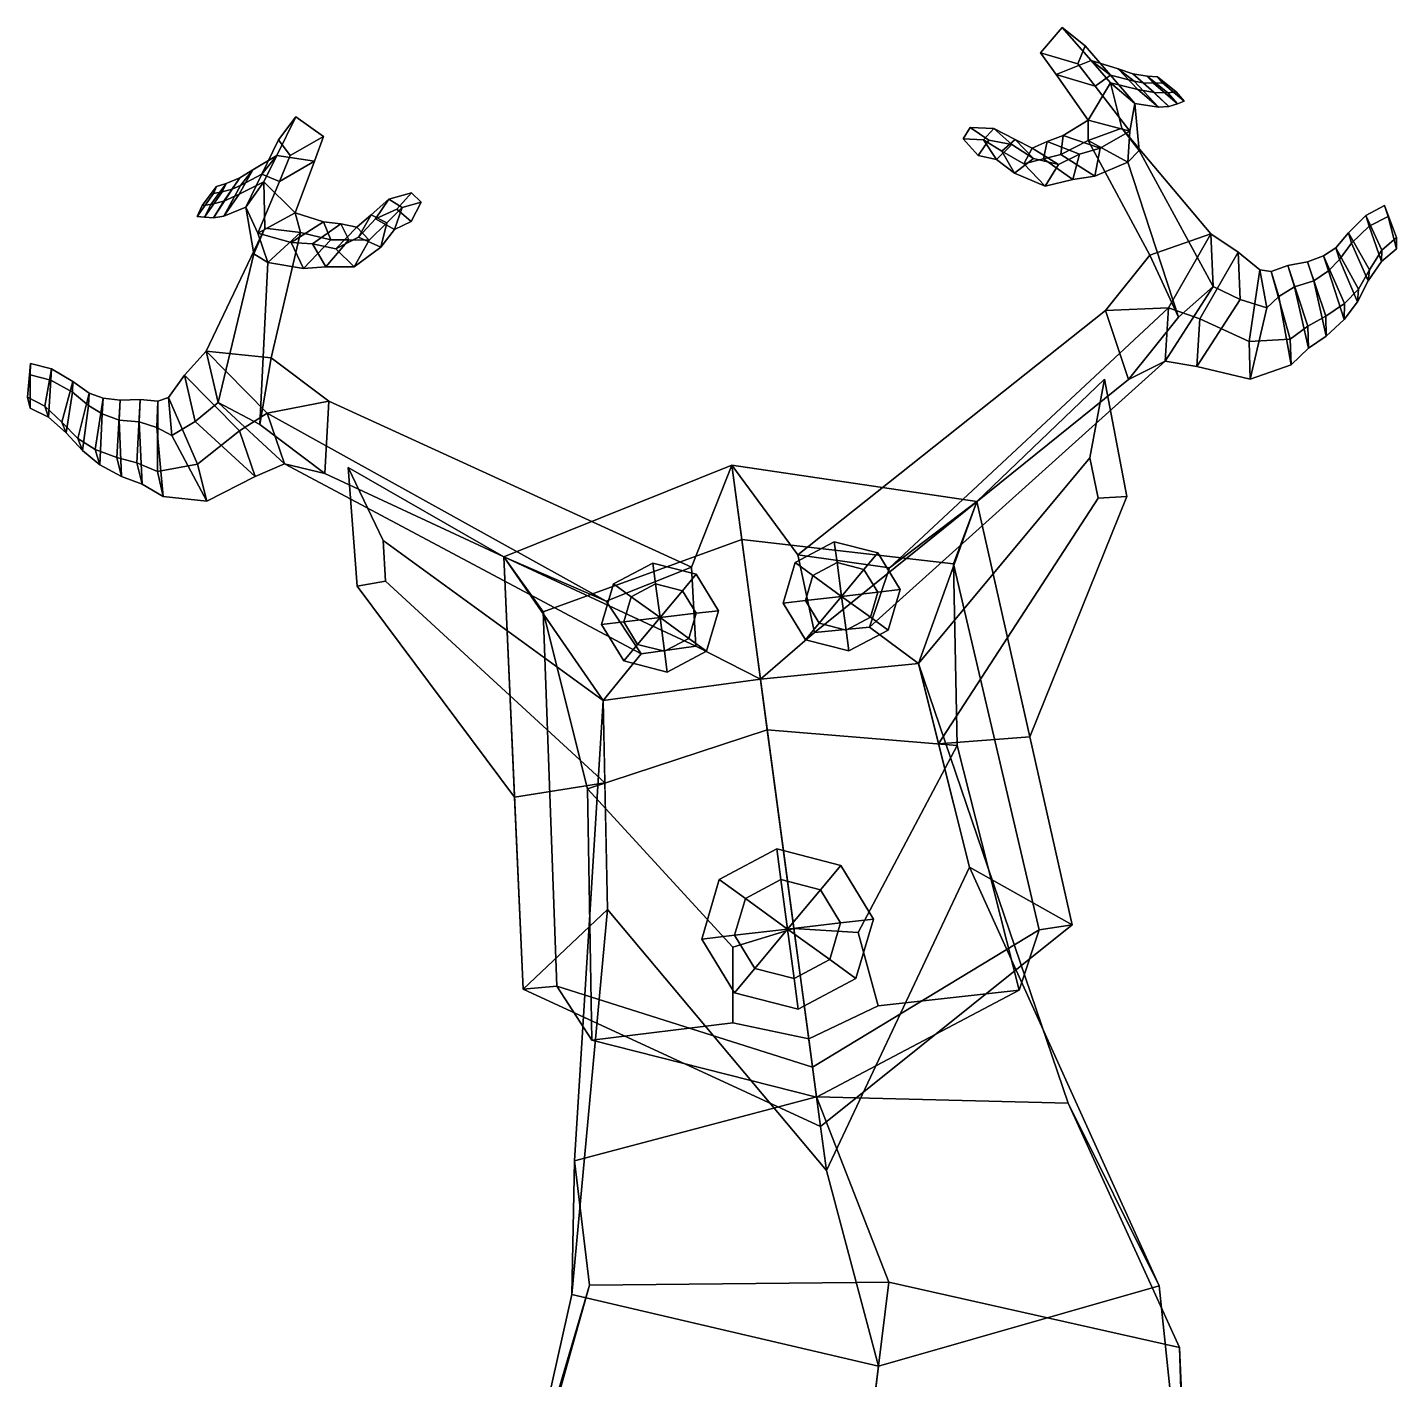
# Model space of a CAD drawing. Extents: x -145 to 87, y -151 to 309.
# Drawn here: x -99.1 to 81, y 131.3 to 309.1 of the extents above; entities that cross this region are included whole.
import ezdxf

# ---------------------------------------------------------------- set-up
doc = ezdxf.new("R2010")
doc.units = 0

msp = doc.modelspace()

# ---------------------------------------------------------------- linework, layer by layer
for points in [[(37.011135, 309.120911, 158.906006), (39.997715, 306.715698, 158.058517), (39.058517, 304.338776, 157.970459), (34.157658, 305.778107, 159.432388)], [(40.789497, 304.754486, 163.169052), (37.011135, 309.120911, 158.906006), (34.157658, 305.778107, 159.432388), (36.179802, 302.912354, 161.989548)], [(40.789497, 304.754486, 163.169052), (43.338943, 302.824432, 161.154739), (39.997715, 306.715698, 158.058517), (37.011135, 309.120911, 158.906006)], [(43.338943, 302.824432, 161.154739), (41.339302, 301.379669, 160.059235), (39.058517, 304.338776, 157.970459), (39.997715, 306.715698, 158.058517)], [(36.179802, 302.912354, 161.989548), (34.157658, 305.778107, 159.432388), (39.058517, 304.338776, 157.970459), (41.339302, 301.379669, 160.059235)], [(40.407246, 296.921234, 167.335449), (43.328381, 301.820435, 166.03363), (40.789497, 304.754486, 163.169052), (36.179802, 302.912354, 161.989548)], [(43.328381, 301.820435, 166.03363), (46.936935, 300.974182, 163.040848), (44.343128, 303.671173, 160.85498), (40.789497, 304.754486, 163.169052)], [(40.789497, 304.754486, 163.169052), (44.343128, 303.671173, 160.85498), (46.443386, 302.03894, 158.720276), (43.338943, 302.824432, 161.154739)], [(40.407246, 296.921234, 167.335449), (36.179802, 302.912354, 161.989548), (41.339302, 301.379669, 160.059235), (45.898087, 295.465118, 164.234238)], [(45.898087, 295.465118, 164.234238), (41.339302, 301.379669, 160.059235), (43.338943, 302.824432, 161.154739), (46.529537, 299.108612, 164.111359)], [(43.338943, 302.824432, 161.154739), (46.443386, 302.03894, 158.720276), (49.638615, 298.645203, 160.891266), (46.529537, 299.108612, 164.111359)], [(46.936935, 300.974182, 163.040848), (49.111755, 300.554382, 160.513748), (46.287312, 303.031525, 159.495041), (44.343128, 303.671173, 160.85498)], [(44.343128, 303.671173, 160.85498), (46.287312, 303.031525, 159.495041), (47.639755, 301.814087, 156.998245), (46.443386, 302.03894, 158.720276)], [(49.111755, 300.554382, 160.513748), (50.902187, 300.520081, 155.882111), (48.191017, 302.726013, 155.626526), (46.287312, 303.031525, 159.495041)], [(46.287312, 303.031525, 159.495041), (48.191017, 302.726013, 155.626526), (48.987587, 301.804626, 153.114258), (47.639755, 301.814087, 156.998245)], [(50.902187, 300.520081, 155.882111), (52.003063, 300.660767, 151.720398), (49.545425, 302.636414, 151.618347), (48.191017, 302.726013, 155.626526)], [(48.191017, 302.726013, 155.626526), (49.545425, 302.636414, 151.618347), (50.176926, 301.84079, 149.317947), (48.987587, 301.804626, 153.114258)], [(53.025024, 299.410553, 149.104065), (50.176926, 301.84079, 149.317947), (49.545425, 302.636414, 151.618347), (52.003063, 300.660767, 151.720398)], [(44.840973, 295.858826, 170.752365), (43.328381, 301.820435, 166.03363), (40.407246, 296.921234, 167.335449), (40.427307, 294.246796, 169.760269)], [(44.840973, 295.858826, 170.752365), (47.112213, 292.943329, 167.876236), (46.529537, 299.108612, 164.111359), (43.328381, 301.820435, 166.03363)], [(46.529537, 299.108612, 164.111359), (49.638615, 298.645203, 160.891266), (46.936935, 300.974182, 163.040848), (43.328381, 301.820435, 166.03363)], [(46.443386, 302.03894, 158.720276), (47.639755, 301.814087, 156.998245), (50.997242, 298.738068, 157.795364), (49.638615, 298.645203, 160.891266)], [(49.638615, 298.645203, 160.891266), (50.997242, 298.738068, 157.795364), (49.111755, 300.554382, 160.513748), (46.936935, 300.974182, 163.040848)], [(47.639755, 301.814087, 156.998245), (48.987587, 301.804626, 153.114258), (52.143093, 299.087067, 153.044128), (50.997242, 298.738068, 157.795364)], [(48.987587, 301.804626, 153.114258), (50.176926, 301.84079, 149.317947), (53.025024, 299.410553, 149.104065), (52.143093, 299.087067, 153.044128)], [(47.112213, 292.943329, 167.876236), (45.644184, 291.410706, 166.645233), (45.898087, 295.465118, 164.234238), (46.529537, 299.108612, 164.111359)], [(50.997242, 298.738068, 157.795364), (52.143093, 299.087067, 153.044128), (50.902187, 300.520081, 155.882111), (49.111755, 300.554382, 160.513748)], [(52.143093, 299.087067, 153.044128), (53.025024, 299.410553, 149.104065), (52.003063, 300.660767, 151.720398), (50.902187, 300.520081, 155.882111)], [(-66.308388, 292.259094, 163.169052), (-63.800491, 297.358948, 158.906006), (-66.059326, 294.341766, 158.058517), (-68.26915, 289.802826, 161.154739)], [(-66.308388, 292.259094, 163.169052), (-61.353996, 291.532837, 161.989548), (-60.151562, 294.774841, 159.432388), (-63.800491, 297.358948, 158.906006)], [(-63.800491, 297.358948, 158.906006), (-60.151562, 294.774841, 159.432388), (-64.520927, 292.253906, 157.970459), (-66.059326, 294.341766, 158.058517)], [(25.940758, 292.281311, 157.181351), (23.985725, 294.475006, 159.102417), (24.895529, 295.944702, 158.287842), (27.337608, 294.302307, 156.598297)], [(28.010117, 295.830963, 160.09729), (24.895529, 295.944702, 158.287842), (23.985725, 294.475006, 159.102417), (26.624973, 294.346222, 160.769073)], [(30.383087, 293.716736, 158.110214), (27.337608, 294.302307, 156.598297), (24.895529, 295.944702, 158.287842), (28.010117, 295.830963, 160.09729)], [(30.823214, 294.366394, 162.089203), (28.010117, 295.830963, 160.09729), (26.624973, 294.346222, 160.769073), (29.073984, 292.853699, 162.691589)], [(33.221668, 291.875244, 159.789948), (30.383087, 293.716736, 158.110214), (28.010117, 295.830963, 160.09729), (30.823214, 294.366394, 162.089203)], [(40.407246, 296.921234, 167.335449), (37.129776, 294.900757, 165.859558), (36.825153, 292.400665, 167.894073), (40.427307, 294.246796, 169.760269)], [(45.898087, 295.465118, 164.234238), (41.971241, 293.256866, 163.096054), (37.129776, 294.900757, 165.859558), (40.407246, 296.921234, 167.335449)], [(56.559917, 281.982758, 182.470764), (44.840973, 295.858826, 170.752365), (40.427307, 294.246796, 169.760269), (48.51001, 279.160126, 184.281082)], [(45.644184, 291.410706, 166.645233), (41.284561, 289.547882, 165.03862), (41.971241, 293.256866, 163.096054), (45.898087, 295.465118, 164.234238)], [(56.853065, 275.056274, 179.366348), (47.112213, 292.943329, 167.876236), (44.840973, 295.858826, 170.752365), (56.559917, 281.982758, 182.470764)], [(-68.26915, 289.802826, 161.154739), (-66.059326, 294.341766, 158.058517), (-64.520927, 292.253906, 157.970459), (-65.949356, 288.86203, 160.059235)], [(-61.353996, 291.532837, 161.989548), (-65.949356, 288.86203, 160.059235), (-64.520927, 292.253906, 157.970459), (-60.151562, 294.774841, 159.432388)], [(26.624973, 294.346222, 160.769073), (23.985725, 294.475006, 159.102417), (25.940758, 292.281311, 157.181351), (28.352781, 291.761322, 158.435577)], [(28.352781, 291.761322, 158.435577), (25.940758, 292.281311, 157.181351), (27.337608, 294.302307, 156.598297), (30.383087, 293.716736, 158.110214)], [(29.073984, 292.853699, 162.691589), (26.624973, 294.346222, 160.769073), (28.352781, 291.761322, 158.435577), (30.70833, 289.940948, 159.958038)], [(30.70833, 289.940948, 159.958038), (28.352781, 291.761322, 158.435577), (30.383087, 293.716736, 158.110214), (33.221668, 291.875244, 159.789948)], [(33.047302, 293.230164, 163.708054), (30.823214, 294.366394, 162.089203), (29.073984, 292.853699, 162.691589), (31.935125, 291.184204, 164.904343)], [(36.499813, 291.091278, 161.417023), (33.221668, 291.875244, 159.789948), (30.823214, 294.366394, 162.089203), (33.047302, 293.230164, 163.708054)], [(35.002308, 294.124847, 164.713409), (33.047302, 293.230164, 163.708054), (31.935125, 291.184204, 164.904343), (34.532482, 291.838562, 166.449951)], [(39.281082, 292.450836, 162.23175), (36.499813, 291.091278, 161.417023), (33.047302, 293.230164, 163.708054), (35.002308, 294.124847, 164.713409)], [(37.129776, 294.900757, 165.859558), (35.002308, 294.124847, 164.713409), (34.532482, 291.838562, 166.449951), (36.825153, 292.400665, 167.894073)], [(41.971241, 293.256866, 163.096054), (39.281082, 292.450836, 162.23175), (35.002308, 294.124847, 164.713409), (37.129776, 294.900757, 165.859558)], [(40.427307, 294.246796, 169.760269), (36.825153, 292.400665, 167.894073), (41.284561, 289.547882, 165.03862), (45.644184, 291.410706, 166.645233)], [(52.270142, 270.99704, 179.336945), (48.51001, 279.160126, 184.281082), (40.427307, 294.246796, 169.760269), (45.644184, 291.410706, 166.645233)], [(-67.993576, 288.832245, 166.03363), (-66.308388, 292.259094, 163.169052), (-69.466156, 290.392822, 160.85498), (-71.26722, 287.183014, 163.040848)], [(-66.308388, 292.259094, 163.169052), (-68.26915, 289.802826, 161.154739), (-71.07029, 288.328339, 158.720276), (-69.466156, 290.392822, 160.85498)], [(-63.867756, 284.755219, 167.335449), (-61.353996, 291.532837, 161.989548), (-66.308388, 292.259094, 163.169052), (-67.993576, 288.832245, 166.03363)], [(31.935125, 291.184204, 164.904343), (29.073984, 292.853699, 162.691589), (30.70833, 289.940948, 159.958038), (34.762226, 288.247375, 162.328354)], [(34.762226, 288.247375, 162.328354), (30.70833, 289.940948, 159.958038), (33.221668, 291.875244, 159.789948), (36.499813, 291.091278, 161.417023)], [(34.532482, 291.838562, 166.449951), (31.935125, 291.184204, 164.904343), (34.762226, 288.247375, 162.328354), (38.389446, 289.104919, 163.837601)], [(36.825153, 292.400665, 167.894073), (34.532482, 291.838562, 166.449951), (38.389446, 289.104919, 163.837601), (41.284561, 289.547882, 165.03862)], [(38.389446, 289.104919, 163.837601), (34.762226, 288.247375, 162.328354), (36.499813, 291.091278, 161.417023), (39.281082, 292.450836, 162.23175)], [(41.284561, 289.547882, 165.03862), (38.389446, 289.104919, 163.837601), (39.281082, 292.450836, 162.23175), (41.971241, 293.256866, 163.096054)], [(56.853065, 275.056274, 179.366348), (52.270142, 270.99704, 179.336945), (45.644184, 291.410706, 166.645233), (47.112213, 292.943329, 167.876236)], [(-71.26722, 287.183014, 163.040848), (-69.466156, 290.392822, 160.85498), (-71.181335, 289.326172, 159.495041), (-73.26403, 286.27652, 160.513748)], [(-69.466156, 290.392822, 160.85498), (-71.07029, 288.328339, 158.720276), (-72.170326, 287.835541, 156.998245), (-71.181335, 289.326172, 159.495041)], [(-63.867756, 284.755219, 167.335449), (-68.804474, 282.08252, 164.234238), (-65.949356, 288.86203, 160.059235), (-61.353996, 291.532837, 161.989548)], [(-76.754364, 284.268921, 149.104065), (-76.094307, 285.715363, 151.720398), (-74.234581, 288.194733, 151.618347), (-74.636337, 287.278595, 149.317947)], [(-74.990196, 285.831909, 155.882111), (-72.94561, 288.592743, 155.626526), (-74.234581, 288.194733, 151.618347), (-76.094307, 285.715363, 151.720398)], [(-73.26403, 286.27652, 160.513748), (-71.181335, 289.326172, 159.495041), (-72.94561, 288.592743, 155.626526), (-74.990196, 285.831909, 155.882111)], [(-72.94561, 288.592743, 155.626526), (-73.474106, 287.516724, 153.114258), (-74.636337, 287.278595, 149.317947), (-74.234581, 288.194733, 151.618347)], [(-71.07029, 288.328339, 158.720276), (-73.270096, 284.305176, 160.891266), (-74.611366, 284.083008, 157.795364), (-72.170326, 287.835541, 156.998245)], [(-71.181335, 289.326172, 159.495041), (-72.170326, 287.835541, 156.998245), (-73.474106, 287.516724, 153.114258), (-72.94561, 288.592743, 155.626526)], [(-68.26915, 289.802826, 161.154739), (-70.379364, 285.468567, 164.111359), (-73.270096, 284.305176, 160.891266), (-71.07029, 288.328339, 158.720276)], [(-70.379364, 285.468567, 164.111359), (-67.993576, 288.832245, 166.03363), (-71.26722, 287.183014, 163.040848), (-73.270096, 284.305176, 160.891266)], [(-68.804474, 282.08252, 164.234238), (-70.379364, 285.468567, 164.111359), (-68.26915, 289.802826, 161.154739), (-65.949356, 288.86203, 160.059235)], [(-67.883987, 282.706909, 170.752365), (-67.993576, 288.832245, 166.03363), (-70.379364, 285.468567, 164.111359), (-69.31469, 279.359528, 167.876236)], [(-67.883987, 282.706909, 170.752365), (-63.180397, 282.158661, 169.760269), (-63.867756, 284.755219, 167.335449), (-67.993576, 288.832245, 166.03363)], [(-73.474106, 287.516724, 153.114258), (-75.814117, 284.157959, 153.044128), (-76.754364, 284.268921, 149.104065), (-74.636337, 287.278595, 149.317947)], [(-72.170326, 287.835541, 156.998245), (-74.611366, 284.083008, 157.795364), (-75.814117, 284.157959, 153.044128), (-73.474106, 287.516724, 153.114258)], [(-73.270096, 284.305176, 160.891266), (-71.26722, 287.183014, 163.040848), (-73.26403, 286.27652, 160.513748), (-74.611366, 284.083008, 157.795364)], [(-55.570183, 281.515656, 159.789948), (-53.904041, 284.481018, 162.089203), (-51.564739, 286.546722, 160.09729), (-53.305801, 283.952576, 158.110214)], [(-53.904041, 284.481018, 162.089203), (-51.808975, 283.416901, 162.691589), (-49.82991, 285.426025, 160.769073), (-51.564739, 286.546722, 160.09729)], [(-53.305801, 283.952576, 158.110214), (-51.564739, 286.546722, 160.09729), (-48.576248, 287.372559, 158.287842), (-50.508976, 285.219757, 156.598297)], [(-51.564739, 286.546722, 160.09729), (-49.82991, 285.426025, 160.769073), (-47.306091, 286.157227, 159.102417), (-48.576248, 287.372559, 158.287842)], [(-48.62109, 283.582031, 157.181351), (-50.508976, 285.219757, 156.598297), (-48.576248, 287.372559, 158.287842), (-47.306091, 286.157227, 159.102417)], [(-75.814117, 284.157959, 153.044128), (-74.990196, 285.831909, 155.882111), (-76.094307, 285.715363, 151.720398), (-76.754364, 284.268921, 149.104065)], [(-74.611366, 284.083008, 157.795364), (-73.26403, 286.27652, 160.513748), (-74.990196, 285.831909, 155.882111), (-75.814117, 284.157959, 153.044128)], [(-69.31469, 279.359528, 167.876236), (-70.379364, 285.468567, 164.111359), (-68.804474, 282.08252, 164.234238), (-67.486885, 278.211456, 166.645233)], [(-68.804474, 282.08252, 164.234238), (-63.867756, 284.755219, 167.335449), (-60.157368, 283.550079, 165.859558), (-64.4151, 280.844513, 163.096054)], [(-63.867756, 284.755219, 167.335449), (-63.180397, 282.158661, 169.760269), (-59.201416, 281.196991, 167.894073), (-60.157368, 283.550079, 165.859558)], [(-50.821308, 282.523926, 158.435577), (-53.305801, 283.952576, 158.110214), (-50.508976, 285.219757, 156.598297), (-48.62109, 283.582031, 157.181351)], [(-51.808975, 283.416901, 162.691589), (-52.623146, 280.218475, 159.958038), (-50.821308, 282.523926, 158.435577), (-49.82991, 285.426025, 160.769073)], [(-49.82991, 285.426025, 160.769073), (-50.821308, 282.523926, 158.435577), (-48.62109, 283.582031, 157.181351), (-47.306091, 286.157227, 159.102417)], [(79.033302, 279.827148, 158.980515), (80.967827, 281.493042, 155.793625), (79.385468, 285.69693, 155.362885), (76.911507, 284.386047, 158.89502)], [(76.911507, 284.386047, 158.89502), (79.385468, 285.69693, 155.362885), (79.85376, 284.274933, 153.043076), (77.381065, 282.972382, 156.198303)], [(80.967827, 281.493042, 155.793625), (80.976135, 280.020844, 153.175156), (79.85376, 284.274933, 153.043076), (79.385468, 285.69693, 155.362885)], [(-64.4151, 280.844513, 163.096054), (-60.157368, 283.550079, 165.859558), (-57.890442, 283.286835, 164.713409), (-61.594887, 280.681427, 162.23175)], [(-61.594887, 280.681427, 162.23175), (-57.890442, 283.286835, 164.713409), (-55.75927, 282.868896, 163.708054), (-58.540066, 280.002747, 161.417023)], [(-60.157368, 283.550079, 165.859558), (-59.201416, 281.196991, 167.894073), (-56.830898, 281.179047, 166.449951), (-57.890442, 283.286835, 164.713409)], [(-58.540066, 280.002747, 161.417023), (-55.75927, 282.868896, 163.708054), (-53.904041, 284.481018, 162.089203), (-55.570183, 281.515656, 159.789948)], [(-57.890442, 283.286835, 164.713409), (-56.830898, 281.179047, 166.449951), (-54.140671, 281.141541, 164.904343), (-55.75927, 282.868896, 163.708054)], [(-54.140671, 281.141541, 164.904343), (-56.104462, 277.645721, 162.328354), (-52.623146, 280.218475, 159.958038), (-51.808975, 283.416901, 162.691589)], [(-55.75927, 282.868896, 163.708054), (-54.140671, 281.141541, 164.904343), (-51.808975, 283.416901, 162.691589), (-53.904041, 284.481018, 162.089203)], [(-52.623146, 280.218475, 159.958038), (-55.570183, 281.515656, 159.789948), (-53.305801, 283.952576, 158.110214), (-50.821308, 282.523926, 158.435577)], [(77.427261, 277.263153, 162.776215), (79.033302, 279.827148, 158.980515), (76.911507, 284.386047, 158.89502), (74.632393, 282.113831, 163.230286)], [(74.632393, 282.113831, 163.230286), (76.911507, 284.386047, 158.89502), (77.381065, 282.972382, 156.198303), (75.056831, 280.769348, 160.093994)], [(75.056831, 280.769348, 160.093994), (77.381065, 282.972382, 156.198303), (78.976967, 278.340149, 155.980515), (77.252205, 275.809937, 159.340897)], [(77.381065, 282.972382, 156.198303), (79.85376, 284.274933, 153.043076), (80.976135, 280.020844, 153.175156), (78.976967, 278.340149, 155.980515)], [(-75.574425, 266.566345, 182.470764), (-67.026764, 265.680176, 184.281082), (-63.180397, 282.158661, 169.760269), (-67.883987, 282.706909, 170.752365)], [(-74.028008, 259.786072, 179.366348), (-75.574425, 266.566345, 182.470764), (-67.883987, 282.706909, 170.752365), (-69.31469, 279.359528, 167.876236)], [(-67.486885, 278.211456, 166.645233), (-68.804474, 282.08252, 164.234238), (-64.4151, 280.844513, 163.096054), (-62.76939, 277.407684, 165.03862)], [(-68.513603, 256.904907, 179.336945), (-67.486885, 278.211456, 166.645233), (-63.180397, 282.158661, 169.760269), (-67.026764, 265.680176, 184.281082)], [(-63.180397, 282.158661, 169.760269), (-67.486885, 278.211456, 166.645233), (-62.76939, 277.407684, 165.03862), (-59.201416, 281.196991, 167.894073)], [(-59.201416, 281.196991, 167.894073), (-62.76939, 277.407684, 165.03862), (-59.846474, 277.643494, 163.837601), (-56.830898, 281.179047, 166.449951)], [(-56.830898, 281.179047, 166.449951), (-59.846474, 277.643494, 163.837601), (-56.104462, 277.645721, 162.328354), (-54.140671, 281.141541, 164.904343)], [(-56.104462, 277.645721, 162.328354), (-58.540066, 280.002747, 161.417023), (-55.570183, 281.515656, 159.789948), (-52.623146, 280.218475, 159.958038)], [(50.960648, 272.231262, 189.470505), (56.559917, 281.982758, 182.470764), (48.51001, 279.160126, 184.281082), (42.680992, 271.888977, 189.876236)], [(50.960648, 272.231262, 189.470505), (55.096882, 270.808563, 187.390228), (60.151436, 279.57547, 181.08754), (56.559917, 281.982758, 182.470764)], [(56.559917, 281.982758, 182.470764), (60.151436, 279.57547, 181.08754), (60.410984, 273.339325, 178.299118), (56.853065, 275.056274, 179.366348)], [(75.97995, 274.699432, 166.455887), (77.427261, 277.263153, 162.776215), (74.632393, 282.113831, 163.230286), (72.968117, 280.14389, 166.834427)], [(72.968117, 280.14389, 166.834427), (74.632393, 282.113831, 163.230286), (75.056831, 280.769348, 160.093994), (73.464577, 278.598694, 163.379257)], [(78.976967, 278.340149, 155.980515), (80.976135, 280.020844, 153.175156), (80.967827, 281.493042, 155.793625), (79.033302, 279.827148, 158.980515)], [(-74.028008, 259.786072, 179.366348), (-69.31469, 279.359528, 167.876236), (-67.486885, 278.211456, 166.645233), (-68.513603, 256.904907, 179.336945)], [(-62.76939, 277.407684, 165.03862), (-64.4151, 280.844513, 163.096054), (-61.594887, 280.681427, 162.23175), (-59.846474, 277.643494, 163.837601)], [(-59.846474, 277.643494, 163.837601), (-61.594887, 280.681427, 162.23175), (-58.540066, 280.002747, 161.417023), (-56.104462, 277.645721, 162.328354)], [(42.680992, 271.888977, 189.876236), (48.51001, 279.160126, 184.281082), (52.270142, 270.99704, 179.336945), (45.721676, 262.80011, 183.732941)], [(55.096882, 270.808563, 187.390228), (61.600246, 267.838837, 184.947418), (62.983437, 277.21994, 180.338028), (60.151436, 279.57547, 181.08754)], [(60.151436, 279.57547, 181.08754), (62.983437, 277.21994, 180.338028), (63.894817, 272.243042, 176.687881), (60.410984, 273.339325, 178.299118)], [(74.142319, 272.804596, 169.812866), (75.97995, 274.699432, 166.455887), (72.968117, 280.14389, 166.834427), (71.350838, 279.101776, 169.560303)], [(71.350838, 279.101776, 169.560303), (72.968117, 280.14389, 166.834427), (73.464577, 278.598694, 163.379257), (72.014694, 277.105804, 165.899857)], [(73.464577, 278.598694, 163.379257), (75.056831, 280.769348, 160.093994), (77.252205, 275.809937, 159.340897), (75.813232, 273.039886, 162.659943)], [(77.252205, 275.809937, 159.340897), (78.976967, 278.340149, 155.980515), (79.033302, 279.827148, 158.980515), (77.427261, 277.263153, 162.776215)], [(66.981979, 268.112671, 180.301834), (69.315979, 269.834473, 176.682709), (66.65683, 277.810303, 175.559464), (64.459694, 277.034729, 178.65657)], [(64.459694, 277.034729, 178.65657), (66.65683, 277.810303, 175.559464), (67.567574, 274.999725, 171.299973), (65.498718, 273.73822, 174.068497)], [(69.315979, 269.834473, 176.682709), (71.657593, 271.135498, 173.473785), (69.264374, 278.313721, 172.462875), (66.65683, 277.810303, 175.559464)], [(66.65683, 277.810303, 175.559464), (69.264374, 278.313721, 172.462875), (70.084045, 275.784241, 168.629333), (67.567574, 274.999725, 171.299973)], [(71.657593, 271.135498, 173.473785), (74.142319, 272.804596, 169.812866), (71.350838, 279.101776, 169.560303), (69.264374, 278.313721, 172.462875)], [(69.264374, 278.313721, 172.462875), (71.350838, 279.101776, 169.560303), (72.014694, 277.105804, 165.899857), (70.084045, 275.784241, 168.629333)], [(72.014694, 277.105804, 165.899857), (73.464577, 278.598694, 163.379257), (75.813232, 273.039886, 162.659943), (74.089409, 270.714264, 165.726715)], [(61.600246, 267.838837, 184.947418), (66.981979, 268.112671, 180.301834), (64.459694, 277.034729, 178.65657), (62.983437, 277.21994, 180.338028)], [(62.983437, 277.21994, 180.338028), (64.459694, 277.034729, 178.65657), (65.498718, 273.73822, 174.068497), (63.894817, 272.243042, 176.687881)], [(67.567574, 274.999725, 171.299973), (70.084045, 275.784241, 168.629333), (71.710892, 268.532837, 169.113388), (69.375198, 266.942566, 171.83783)], [(70.084045, 275.784241, 168.629333), (72.014694, 277.105804, 165.899857), (74.089409, 270.714264, 165.726715), (71.710892, 268.532837, 169.113388)], [(75.813232, 273.039886, 162.659943), (77.252205, 275.809937, 159.340897), (77.427261, 277.263153, 162.776215), (75.97995, 274.699432, 166.455887)], [(50.524548, 265.249115, 184.961563), (45.721676, 262.80011, 183.732941), (52.270142, 270.99704, 179.336945), (56.853065, 275.056274, 179.366348)], [(56.853065, 275.056274, 179.366348), (60.410984, 273.339325, 178.299118), (54.701202, 264.521973, 183.337204), (50.524548, 265.249115, 184.961563)], [(63.894817, 272.243042, 176.687881), (65.498718, 273.73822, 174.068497), (67.094864, 264.741364, 175.032761), (61.71246, 262.846405, 180.295197)], [(65.498718, 273.73822, 174.068497), (67.567574, 274.999725, 171.299973), (69.375198, 266.942566, 171.83783), (67.094864, 264.741364, 175.032761)], [(74.089409, 270.714264, 165.726715), (75.813232, 273.039886, 162.659943), (75.97995, 274.699432, 166.455887), (74.142319, 272.804596, 169.812866)], [(2.220213, 239.761688, 206.740768), (14.298589, 238.037567, 206.68541), (50.960648, 272.231262, 189.470505), (42.680992, 271.888977, 189.876236)], [(14.298589, 238.037567, 206.68541), (11.650802, 230.270493, 199.091995), (50.524548, 265.249115, 184.961563), (50.960648, 272.231262, 189.470505)], [(50.524548, 265.249115, 184.961563), (54.701202, 264.521973, 183.337204), (55.096882, 270.808563, 187.390228), (50.960648, 272.231262, 189.470505)], [(60.410984, 273.339325, 178.299118), (63.894817, 272.243042, 176.687881), (61.71246, 262.846405, 180.295197), (54.701202, 264.521973, 183.337204)], [(71.710892, 268.532837, 169.113388), (74.089409, 270.714264, 165.726715), (74.142319, 272.804596, 169.812866), (71.657593, 271.135498, 173.473785)], [(2.220213, 239.761688, 206.740768), (42.680992, 271.888977, 189.876236), (45.721676, 262.80011, 183.732941), (4.433124, 229.560623, 196.082977)], [(54.701202, 264.521973, 183.337204), (61.71246, 262.846405, 180.295197), (61.600246, 267.838837, 184.947418), (55.096882, 270.808563, 187.390228)], [(69.375198, 266.942566, 171.83783), (71.710892, 268.532837, 169.113388), (71.657593, 271.135498, 173.473785), (69.315979, 269.834473, 176.682709)], [(67.094864, 264.741364, 175.032761), (69.375198, 266.942566, 171.83783), (69.315979, 269.834473, 176.682709), (66.981979, 268.112671, 180.301834)], [(-67.570663, 258.401978, 189.470505), (-75.574425, 266.566345, 182.470764), (-78.418999, 263.408142, 181.08754), (-71.203377, 256.072784, 187.390228)], [(-75.574425, 266.566345, 182.470764), (-74.028008, 259.786072, 179.366348), (-77.022453, 257.304626, 178.299118), (-78.418999, 263.408142, 181.08754)], [(-67.570663, 258.401978, 189.470505), (-59.455856, 259.972412, 189.876236), (-67.026764, 265.680176, 184.281082), (-75.574425, 266.566345, 182.470764)], [(61.71246, 262.846405, 180.295197), (67.094864, 264.741364, 175.032761), (66.981979, 268.112671, 180.301834), (61.600246, 267.838837, 184.947418)], [(-99.100296, 260.48407, 155.793625), (-98.67775, 264.921875, 155.362885), (-98.755798, 263.436188, 153.043076), (-98.719299, 259.055389, 153.175156)], [(-96.785172, 259.314026, 158.980515), (-95.933617, 264.219788, 158.89502), (-98.67775, 264.921875, 155.362885), (-99.100296, 260.48407, 155.793625)], [(-95.933617, 264.219788, 158.89502), (-96.015099, 262.741821, 156.198303), (-98.755798, 263.436188, 153.043076), (-98.67775, 264.921875, 155.362885)], [(-59.455856, 259.972412, 189.876236), (-60.000767, 250.465256, 183.732941), (-68.513603, 256.904907, 179.336945), (-67.026764, 265.680176, 184.281082)], [(11.650802, 230.270493, 199.091995), (4.433124, 229.560623, 196.082977), (45.721676, 262.80011, 183.732941), (50.524548, 265.249115, 184.961563)], [(-96.015099, 262.741821, 156.198303), (-96.337578, 257.885773, 155.980515), (-98.719299, 259.055389, 153.175156), (-98.755798, 263.436188, 153.043076)], [(-94.551048, 257.198059, 162.776215), (-93.12429, 262.541321, 163.230286), (-95.933617, 264.219788, 158.89502), (-96.785172, 259.314026, 158.980515)], [(-93.12429, 262.541321, 163.230286), (-93.180328, 261.140778, 160.093994), (-96.015099, 262.741821, 156.198303), (-95.933617, 264.219788, 158.89502)], [(-71.203377, 256.072784, 187.390228), (-78.418999, 263.408142, 181.08754), (-80.541145, 260.474548, 180.338028), (-76.721367, 251.700531, 184.947418)], [(-78.418999, 263.408142, 181.08754), (-77.022453, 257.304626, 178.299118), (-80.109146, 255.441742, 176.687881), (-80.541145, 260.474548, 180.338028)], [(-93.180328, 261.140778, 160.093994), (-93.997337, 255.829849, 159.340897), (-96.337578, 257.885773, 155.980515), (-96.015099, 262.741821, 156.198303)], [(-92.470802, 255.045883, 166.455887), (-90.99073, 261.014435, 166.834427), (-93.12429, 262.541321, 163.230286), (-94.551048, 257.198059, 162.776215)], [(-91.063492, 259.402832, 163.379257), (-91.870651, 253.475845, 162.659943), (-93.997337, 255.829849, 159.340897), (-93.180328, 261.140778, 160.093994)], [(-90.99073, 261.014435, 166.834427), (-91.063492, 259.402832, 163.379257), (-93.180328, 261.140778, 160.093994), (-93.12429, 262.541321, 163.230286)], [(40.612923, 252.500641, 193.427734), (18.092329, 225.467102, 196.635712), (25.77832, 246.757965, 216.618408), (42.537182, 262.84314, 198.571274)], [(45.491375, 247.436935, 198.592087), (42.537182, 262.84314, 198.571274), (25.77832, 246.757965, 216.618408), (32.751904, 215.823792, 216.699341)], [(42.537182, 262.84314, 198.571274), (45.491375, 247.436935, 198.592087), (41.708466, 247.233749, 193.441971), (40.612923, 252.500641, 193.427734)], [(-96.337578, 257.885773, 155.980515), (-96.785172, 259.314026, 158.980515), (-99.100296, 260.48407, 155.793625), (-98.719299, 259.055389, 153.175156)], [(-93.997337, 255.829849, 159.340897), (-94.551048, 257.198059, 162.776215), (-96.785172, 259.314026, 158.980515), (-96.337578, 257.885773, 155.980515)], [(-90.189072, 253.631683, 169.812866), (-89.147888, 260.376038, 169.560303), (-90.99073, 261.014435, 166.834427), (-92.470802, 255.045883, 166.455887)], [(-89.263779, 258.289093, 165.899857), (-89.585365, 251.617966, 165.726715), (-91.870651, 253.475845, 162.659943), (-91.063492, 259.402832, 163.379257)], [(-89.147888, 260.376038, 169.560303), (-89.263779, 258.289093, 165.899857), (-91.063492, 259.402832, 163.379257), (-90.99073, 261.014435, 166.834427)], [(-87.339859, 252.584885, 173.473785), (-86.917496, 260.091644, 172.462875), (-89.147888, 260.376038, 169.560303), (-90.189072, 253.631683, 169.812866)], [(-86.917496, 260.091644, 172.462875), (-87.043388, 257.451782, 168.629333), (-89.263779, 258.289093, 165.899857), (-89.147888, 260.376038, 169.560303)], [(-84.726608, 251.861954, 176.682709), (-84.257317, 260.20282, 175.559464), (-86.917496, 260.091644, 172.462875), (-87.339859, 252.584885, 173.473785)], [(-84.257317, 260.20282, 175.559464), (-84.397194, 257.269653, 171.299973), (-87.043388, 257.451782, 168.629333), (-86.917496, 260.091644, 172.462875)], [(-82.009537, 250.729462, 180.301834), (-81.922951, 259.955902, 178.65657), (-84.257317, 260.20282, 175.559464), (-84.726608, 251.861954, 176.682709)], [(-81.922951, 259.955902, 178.65657), (-82.058739, 256.5224, 174.068497), (-84.397194, 257.269653, 171.299973), (-84.257317, 260.20282, 175.559464)], [(-80.541145, 260.474548, 180.338028), (-80.109146, 255.441742, 176.687881), (-82.058739, 256.5224, 174.068497), (-81.922951, 259.955902, 178.65657)], [(-76.721367, 251.700531, 184.947418), (-80.541145, 260.474548, 180.338028), (-81.922951, 259.955902, 178.65657), (-82.009537, 250.729462, 180.301834)], [(-74.028008, 259.786072, 179.366348), (-65.302765, 251.735275, 184.961563), (-69.158478, 250.071014, 183.337204), (-77.022453, 257.304626, 178.299118)], [(-65.302765, 251.735275, 184.961563), (-74.028008, 259.786072, 179.366348), (-68.513603, 256.904907, 179.336945), (-60.000767, 250.465256, 183.732941)], [(-67.570663, 258.401978, 189.470505), (-23.002323, 233.685577, 206.68541), (-11.752033, 238.131546, 206.740768), (-59.455856, 259.972412, 189.876236)], [(-11.752033, 238.131546, 206.740768), (-11.200768, 227.736572, 196.082977), (-60.000767, 250.465256, 183.732941), (-59.455856, 259.972412, 189.876236)], [(-87.043388, 257.451782, 168.629333), (-86.703682, 250.050262, 169.113388), (-89.585365, 251.617966, 165.726715), (-89.263779, 258.289093, 165.899857)], [(-65.302765, 251.735275, 184.961563), (-67.570663, 258.401978, 189.470505), (-71.203377, 256.072784, 187.390228), (-69.158478, 250.071014, 183.337204)], [(-23.002323, 233.685577, 206.68541), (-67.570663, 258.401978, 189.470505), (-65.302765, 251.735275, 184.961563), (-18.383499, 226.766327, 199.091995)], [(-91.870651, 253.475845, 162.659943), (-92.470802, 255.045883, 166.455887), (-94.551048, 257.198059, 162.776215), (-93.997337, 255.829849, 159.340897)], [(-84.397194, 257.269653, 171.299973), (-84.01973, 249.045624, 171.83783), (-86.703682, 250.050262, 169.113388), (-87.043388, 257.451782, 168.629333)], [(-82.058739, 256.5224, 174.068497), (-81.227974, 247.436234, 175.032761), (-84.01973, 249.045624, 171.83783), (-84.397194, 257.269653, 171.299973)], [(-80.109146, 255.441742, 176.687881), (-75.510742, 246.836258, 180.295197), (-81.227974, 247.436234, 175.032761), (-82.058739, 256.5224, 174.068497)], [(-77.022453, 257.304626, 178.299118), (-69.158478, 250.071014, 183.337204), (-75.510742, 246.836258, 180.295197), (-80.109146, 255.441742, 176.687881)], [(-69.158478, 250.071014, 183.337204), (-71.203377, 256.072784, 187.390228), (-76.721367, 251.700531, 184.947418), (-75.510742, 246.836258, 180.295197)], [(-89.585365, 251.617966, 165.726715), (-90.189072, 253.631683, 169.812866), (-92.470802, 255.045883, 166.455887), (-91.870651, 253.475845, 162.659943)], [(-86.703682, 250.050262, 169.113388), (-87.339859, 252.584885, 173.473785), (-90.189072, 253.631683, 169.812866), (-89.585365, 251.617966, 165.726715)], [(-84.01973, 249.045624, 171.83783), (-84.726608, 251.861954, 176.682709), (-87.339859, 252.584885, 173.473785), (-86.703682, 250.050262, 169.113388)], [(41.708466, 247.233749, 193.441971), (20.747292, 214.903229, 196.69101), (18.092329, 225.467102, 196.635712), (40.612923, 252.500641, 193.427734)], [(-81.227974, 247.436234, 175.032761), (-82.009537, 250.729462, 180.301834), (-84.726608, 251.861954, 176.682709), (-84.01973, 249.045624, 171.83783)], [(-75.510742, 246.836258, 180.295197), (-76.721367, 251.700531, 184.947418), (-82.009537, 250.729462, 180.301834), (-81.227974, 247.436234, 175.032761)], [(-18.383499, 226.766327, 199.091995), (-65.302765, 251.735275, 184.961563), (-60.000767, 250.465256, 183.732941), (-11.200768, 227.736572, 196.082977)], [(-56.925831, 251.238556, 198.571274), (-52.327583, 241.657043, 193.427734), (-51.997414, 236.300873, 193.441971), (-55.717381, 235.628693, 198.592087)], [(-52.327583, 241.657043, 193.427734), (-56.925831, 251.238556, 198.571274), (-36.43272, 239.499634, 216.618408), (-23.356955, 220.631104, 196.635712)], [(-55.717381, 235.628693, 198.592087), (-35.01598, 207.91713, 216.699341), (-36.43272, 239.499634, 216.618408), (-56.925831, 251.238556, 198.571274)], [(-23.002323, 233.685577, 206.68541), (-36.43272, 239.499634, 216.618408), (-6.459394, 251.564865, 216.764038), (-11.752033, 238.131546, 206.740768)], [(-36.43272, 239.499634, 216.618408), (-31.277008, 232.281174, 241.020081), (-5.146276, 241.780762, 241.020081), (-6.459394, 251.564865, 216.764038)], [(-11.200768, 227.736572, 196.082977), (-11.752033, 238.131546, 206.740768), (-6.459394, 251.564865, 216.764038), (-2.680099, 223.405167, 188.717255)], [(14.298589, 238.037567, 206.68541), (2.220213, 239.761688, 206.740768), (-6.459394, 251.564865, 216.764038), (25.77832, 246.757965, 216.618408)], [(4.433124, 229.560623, 196.082977), (-2.680099, 223.405167, 188.717255), (-6.459394, 251.564865, 216.764038), (2.220213, 239.761688, 206.740768)], [(25.77832, 246.757965, 216.618408), (-6.459394, 251.564865, 216.764038), (-5.146276, 241.780762, 241.020081), (22.689283, 238.577545, 241.020081)], [(11.650802, 230.270493, 199.091995), (14.298589, 238.037567, 206.68541), (25.77832, 246.757965, 216.618408), (18.092329, 225.467102, 196.635712)], [(45.491375, 247.436935, 198.592087), (32.751904, 215.823792, 216.699341), (20.747292, 214.903229, 196.69101), (41.708466, 247.233749, 193.441971)], [(25.77832, 246.757965, 216.618408), (22.689283, 238.577545, 241.020081), (33.966331, 190.458588, 241.020081), (38.325344, 191.100525, 216.764038)], [(-51.997414, 236.300873, 193.441971), (-52.327583, 241.657043, 193.427734), (-23.356955, 220.631104, 196.635712), (-23.138235, 209.78302, 196.69101)], [(-5.146276, 241.780762, 241.020081), (-31.277008, 232.281174, 241.020081), (-25.420473, 209.008728, 270.64859), (-1.785011, 216.735794, 270.795685)], [(-5.146276, 241.780762, 241.020081), (-1.785011, 216.735794, 270.795685), (23.16379, 214.67717, 270.64859), (22.689283, 238.577545, 241.020081)], [(4.207236, 237.049484, 258.670593), (7.392857, 238.739029, 258.670593), (7.025387, 241.477081, 254.580078), (1.870929, 238.743286, 254.580078)], [(1.870929, 238.743286, 254.580078), (7.025387, 241.477081, 254.580078), (7.025387, 241.477081, 249.523956), (1.870929, 238.743286, 249.523956)], [(4.207236, 237.049484, 245.433411), (1.870929, 238.743286, 249.523956), (7.025387, 241.477081, 249.523956), (7.392857, 238.739029, 245.433411)], [(10.926768, 237.83345, 258.670593), (12.74339, 240.011795, 254.580078), (7.025387, 241.477081, 254.580078), (7.392857, 238.739029, 258.670593)], [(12.74339, 240.011795, 254.580078), (12.74339, 240.011795, 249.523956), (7.025387, 241.477081, 249.523956), (7.025387, 241.477081, 254.580078)], [(10.926768, 237.83345, 245.433411), (7.392857, 238.739029, 245.433411), (7.025387, 241.477081, 249.523956), (12.74339, 240.011795, 249.523956)], [(12.738855, 234.863251, 258.670593), (15.675405, 235.205887, 254.580078), (12.74339, 240.011795, 254.580078), (10.926768, 237.83345, 258.670593)], [(15.675405, 235.205887, 249.523956), (12.738855, 234.863251, 245.433411), (10.926768, 237.83345, 245.433411), (12.74339, 240.011795, 249.523956)], [(15.675405, 235.205887, 254.580078), (15.675405, 235.205887, 249.523956), (12.74339, 240.011795, 249.523956), (12.74339, 240.011795, 254.580078)], [(-18.383499, 226.766327, 199.091995), (-23.356955, 220.631104, 196.635712), (-36.43272, 239.499634, 216.618408), (-23.002323, 233.685577, 206.68541)], [(-36.43272, 239.499634, 216.618408), (-33.88369, 182.675751, 216.764038), (-29.489422, 183.055054, 241.020081), (-31.277008, 232.281174, 241.020081)], [(-19.680532, 234.262436, 258.670593), (-16.494913, 235.951996, 258.670593), (-16.862381, 238.690002, 254.580078), (-22.016838, 235.956253, 254.580078)], [(-22.016838, 235.956253, 254.580078), (-16.862381, 238.690002, 254.580078), (-16.862381, 238.690002, 249.523956), (-22.016838, 235.956253, 249.523956)], [(-19.680532, 234.262436, 245.433411), (-22.016838, 235.956253, 249.523956), (-16.862381, 238.690002, 249.523956), (-16.494913, 235.951996, 245.433411)], [(-12.961006, 235.046432, 258.670593), (-11.14438, 237.224762, 254.580078), (-16.862381, 238.690002, 254.580078), (-16.494913, 235.951996, 258.670593)], [(-11.14438, 237.224762, 254.580078), (-11.14438, 237.224762, 249.523956), (-16.862381, 238.690002, 249.523956), (-16.862381, 238.690002, 254.580078)], [(-12.961006, 235.046432, 245.433411), (-16.494913, 235.951996, 245.433411), (-16.862381, 238.690002, 249.523956), (-11.14438, 237.224762, 249.523956)], [(3.235988, 233.754547, 258.670593), (4.207236, 237.049484, 258.670593), (1.870929, 238.743286, 254.580078), (0.299435, 233.411942, 254.580078)], [(0.299435, 233.411942, 254.580078), (1.870929, 238.743286, 254.580078), (1.870929, 238.743286, 249.523956), (0.299435, 233.411942, 249.523956)], [(0.299435, 233.411942, 249.523956), (1.870929, 238.743286, 249.523956), (4.207236, 237.049484, 245.433411), (3.235988, 233.754547, 245.433411)], [(7.987423, 234.308899, 260.233063), (7.392857, 238.739029, 258.670593), (4.207236, 237.049484, 258.670593)], [(7.987423, 234.308899, 243.870987), (4.207236, 237.049484, 245.433411), (7.392857, 238.739029, 245.433411)], [(7.987423, 234.308899, 260.233063), (10.926768, 237.83345, 258.670593), (7.392857, 238.739029, 258.670593)], [(7.987423, 234.308899, 243.870987), (7.392857, 238.739029, 245.433411), (10.926768, 237.83345, 245.433411)], [(7.987423, 234.308899, 260.233063), (12.738855, 234.863251, 258.670593), (10.926768, 237.83345, 258.670593)], [(12.738855, 234.863251, 245.433411), (7.987423, 234.308899, 243.870987), (10.926768, 237.83345, 245.433411)], [(31.349628, 182.502304, 274.824951), (33.966331, 190.458588, 241.020081), (22.689283, 238.577545, 241.020081), (23.16379, 214.67717, 270.64859)], [(-55.717381, 235.628693, 198.592087), (-51.997414, 236.300873, 193.441971), (-23.138235, 209.78302, 196.69101), (-35.01598, 207.91713, 216.699341)], [(-20.651783, 230.967514, 258.670593), (-19.680532, 234.262436, 258.670593), (-22.016838, 235.956253, 254.580078), (-23.588329, 230.624908, 254.580078)], [(-23.588329, 230.624908, 254.580078), (-22.016838, 235.956253, 254.580078), (-22.016838, 235.956253, 249.523956), (-23.588329, 230.624908, 249.523956)], [(-23.588329, 230.624908, 249.523956), (-22.016838, 235.956253, 249.523956), (-19.680532, 234.262436, 245.433411), (-20.651783, 230.967514, 245.433411)], [(-15.900347, 231.521866, 260.233063), (-16.494913, 235.951996, 258.670593), (-19.680532, 234.262436, 258.670593)], [(-15.900347, 231.521866, 243.870987), (-19.680532, 234.262436, 245.433411), (-16.494913, 235.951996, 245.433411)], [(-15.900347, 231.521866, 260.233063), (-12.961006, 235.046432, 258.670593), (-16.494913, 235.951996, 258.670593)], [(-15.900347, 231.521866, 243.870987), (-16.494913, 235.951996, 245.433411), (-12.961006, 235.046432, 245.433411)], [(-11.148915, 232.076248, 258.670593), (-8.212365, 232.418854, 254.580078), (-11.14438, 237.224762, 254.580078), (-12.961006, 235.046432, 258.670593)], [(-8.212365, 232.418854, 249.523956), (-11.148915, 232.076248, 245.433411), (-12.961006, 235.046432, 245.433411), (-11.14438, 237.224762, 249.523956)], [(-8.212365, 232.418854, 254.580078), (-8.212365, 232.418854, 249.523956), (-11.14438, 237.224762, 249.523956), (-11.14438, 237.224762, 254.580078)], [(7.987423, 234.308899, 260.233063), (4.207236, 237.049484, 258.670593), (3.235988, 233.754547, 258.670593)], [(3.235988, 233.754547, 245.433411), (4.207236, 237.049484, 245.433411), (7.987423, 234.308899, 243.870987)], [(-15.900347, 231.521866, 260.233063), (-19.680532, 234.262436, 258.670593), (-20.651783, 230.967514, 258.670593)], [(-20.651783, 230.967514, 245.433411), (-19.680532, 234.262436, 245.433411), (-15.900347, 231.521866, 243.870987)], [(-15.900347, 231.521866, 260.233063), (-11.148915, 232.076248, 258.670593), (-12.961006, 235.046432, 258.670593)], [(-11.148915, 232.076248, 245.433411), (-15.900347, 231.521866, 243.870987), (-12.961006, 235.046432, 245.433411)], [(5.048076, 230.784363, 258.670593), (7.987423, 234.308899, 260.233063), (3.235988, 233.754547, 258.670593)], [(5.048076, 230.784363, 245.433411), (3.235988, 233.754547, 245.433411), (7.987423, 234.308899, 243.870987)], [(8.581989, 229.878769, 258.670593), (7.987423, 234.308899, 260.233063), (5.048076, 230.784363, 258.670593)], [(8.581989, 229.878769, 245.433411), (5.048076, 230.784363, 245.433411), (7.987423, 234.308899, 243.870987)], [(11.767607, 231.568329, 258.670593), (12.738855, 234.863251, 258.670593), (7.987423, 234.308899, 260.233063)], [(11.767607, 231.568329, 245.433411), (7.987423, 234.308899, 243.870987), (12.738855, 234.863251, 245.433411)], [(8.581989, 229.878769, 258.670593), (11.767607, 231.568329, 258.670593), (7.987423, 234.308899, 260.233063)], [(8.581989, 229.878769, 245.433411), (7.987423, 234.308899, 243.870987), (11.767607, 231.568329, 245.433411)], [(14.103907, 229.874542, 254.580078), (15.675405, 235.205887, 254.580078), (12.738855, 234.863251, 258.670593), (11.767607, 231.568329, 258.670593)], [(14.103907, 229.874542, 249.523956), (11.767607, 231.568329, 245.433411), (12.738855, 234.863251, 245.433411), (15.675405, 235.205887, 249.523956)], [(14.103907, 229.874542, 254.580078), (14.103907, 229.874542, 249.523956), (15.675405, 235.205887, 249.523956), (15.675405, 235.205887, 254.580078)], [(-9.783863, 227.087509, 254.580078), (-8.212365, 232.418854, 254.580078), (-11.148915, 232.076248, 258.670593), (-12.120166, 228.781296, 258.670593)], [(-9.783863, 227.087509, 249.523956), (-12.120166, 228.781296, 245.433411), (-11.148915, 232.076248, 245.433411), (-8.212365, 232.418854, 249.523956)], [(-9.783863, 227.087509, 254.580078), (-9.783863, 227.087509, 249.523956), (-8.212365, 232.418854, 249.523956), (-8.212365, 232.418854, 254.580078)], [(3.231447, 228.606033, 254.580078), (5.048076, 230.784363, 258.670593), (3.235988, 233.754547, 258.670593), (0.299435, 233.411942, 254.580078)], [(3.231447, 228.606033, 249.523956), (0.299435, 233.411942, 249.523956), (3.235988, 233.754547, 245.433411), (5.048076, 230.784363, 245.433411)], [(3.231447, 228.606033, 254.580078), (0.299435, 233.411942, 254.580078), (0.299435, 233.411942, 249.523956), (3.231447, 228.606033, 249.523956)], [(-24.850718, 175.945267, 274.824951), (-25.420473, 209.008728, 270.64859), (-31.277008, 232.281174, 241.020081), (-29.489422, 183.055054, 241.020081)], [(-20.656322, 225.819, 254.580078), (-18.839697, 227.997284, 258.670593), (-20.651783, 230.967514, 258.670593), (-23.588329, 230.624908, 254.580078)], [(-20.656322, 225.819, 249.523956), (-23.588329, 230.624908, 249.523956), (-20.651783, 230.967514, 245.433411), (-18.839697, 227.997284, 245.433411)], [(-20.656322, 225.819, 254.580078), (-23.588329, 230.624908, 254.580078), (-23.588329, 230.624908, 249.523956), (-20.656322, 225.819, 249.523956)], [(-18.839697, 227.997284, 258.670593), (-15.900347, 231.521866, 260.233063), (-20.651783, 230.967514, 258.670593)], [(-18.839697, 227.997284, 245.433411), (-20.651783, 230.967514, 245.433411), (-15.900347, 231.521866, 243.870987)], [(-15.305784, 227.091766, 258.670593), (-15.900347, 231.521866, 260.233063), (-18.839697, 227.997284, 258.670593)], [(-15.305784, 227.091766, 245.433411), (-18.839697, 227.997284, 245.433411), (-15.900347, 231.521866, 243.870987)], [(-12.120166, 228.781296, 258.670593), (-11.148915, 232.076248, 258.670593), (-15.900347, 231.521866, 260.233063)], [(-12.120166, 228.781296, 245.433411), (-15.900347, 231.521866, 243.870987), (-11.148915, 232.076248, 245.433411)], [(-15.305784, 227.091766, 258.670593), (-12.120166, 228.781296, 258.670593), (-15.900347, 231.521866, 260.233063)], [(-15.305784, 227.091766, 245.433411), (-15.900347, 231.521866, 243.870987), (-12.120166, 228.781296, 245.433411)], [(8.949446, 227.140823, 254.580078), (8.581989, 229.878769, 258.670593), (5.048076, 230.784363, 258.670593), (3.231447, 228.606033, 254.580078)], [(8.949446, 227.140823, 249.523956), (3.231447, 228.606033, 249.523956), (5.048076, 230.784363, 245.433411), (8.581989, 229.878769, 245.433411)], [(8.949446, 227.140823, 254.580078), (14.103907, 229.874542, 254.580078), (11.767607, 231.568329, 258.670593), (8.581989, 229.878769, 258.670593)], [(8.949446, 227.140823, 249.523956), (8.581989, 229.878769, 245.433411), (11.767607, 231.568329, 245.433411), (14.103907, 229.874542, 249.523956)], [(-14.938325, 224.35379, 254.580078), (-9.783863, 227.087509, 254.580078), (-12.120166, 228.781296, 258.670593), (-15.305784, 227.091766, 258.670593)], [(-14.938325, 224.35379, 249.523956), (-15.305784, 227.091766, 245.433411), (-12.120166, 228.781296, 245.433411), (-9.783863, 227.087509, 249.523956)], [(11.650802, 230.270493, 199.091995), (18.092329, 225.467102, 196.635712), (-2.680099, 223.405167, 188.717255), (4.433124, 229.560623, 196.082977)], [(8.949446, 227.140823, 254.580078), (8.949446, 227.140823, 249.523956), (14.103907, 229.874542, 249.523956), (14.103907, 229.874542, 254.580078)], [(-18.383499, 226.766327, 199.091995), (-11.200768, 227.736572, 196.082977), (-2.680099, 223.405167, 188.717255), (-23.356955, 220.631104, 196.635712)], [(-14.938325, 224.35379, 254.580078), (-15.305784, 227.091766, 258.670593), (-18.839697, 227.997284, 258.670593), (-20.656322, 225.819, 254.580078)], [(-14.938325, 224.35379, 249.523956), (-20.656322, 225.819, 249.523956), (-18.839697, 227.997284, 245.433411), (-15.305784, 227.091766, 245.433411)], [(-14.938325, 224.35379, 254.580078), (-14.938325, 224.35379, 249.523956), (-9.783863, 227.087509, 249.523956), (-9.783863, 227.087509, 254.580078)], [(8.949446, 227.140823, 254.580078), (3.231447, 228.606033, 254.580078), (3.231447, 228.606033, 249.523956), (8.949446, 227.140823, 249.523956)], [(-14.938325, 224.35379, 254.580078), (-20.656322, 225.819, 254.580078), (-20.656322, 225.819, 249.523956), (-14.938325, 224.35379, 249.523956)], [(37.762787, 167.667404, 161.27533), (4.688406, 168.50209, 156.259232), (-2.680099, 223.405167, 188.717255), (18.092329, 225.467102, 196.635712)], [(37.762787, 167.667404, 161.27533), (18.092329, 225.467102, 196.635712), (24.818014, 198.706223, 196.775787), (49.754753, 143.634689, 180.022583)], [(-27.145554, 160.094421, 161.27533), (-23.356955, 220.631104, 196.635712), (-2.680099, 223.405167, 188.717255), (4.688406, 168.50209, 156.259232)], [(-27.145554, 160.094421, 161.27533), (-27.489172, 142.512421, 180.022583), (-22.802879, 193.150146, 196.775787), (-23.356955, 220.631104, 196.635712)], [(-6.341997, 188.185898, 314.970459), (1.72033, 190.617371, 315.117615), (-1.785011, 216.735794, 270.795685), (-25.420473, 209.008728, 270.64859)], [(10.176651, 190.113144, 314.970459), (23.16379, 214.67717, 270.64859), (-1.785011, 216.735794, 270.795685), (1.72033, 190.617371, 315.117615)], [(12.784725, 180.478485, 315.117615), (31.349628, 182.502304, 274.824951), (23.16379, 214.67717, 270.64859), (10.176651, 190.113144, 314.970459)], [(32.751904, 215.823792, 216.699341), (38.325344, 191.100525, 216.764038), (24.818014, 198.706223, 196.775787), (20.747292, 214.903229, 196.69101)], [(-35.01598, 207.91713, 216.699341), (-23.138235, 209.78302, 196.69101), (-22.802879, 193.150146, 196.775787), (-33.88369, 182.675751, 216.764038)], [(-6.323394, 178.249115, 315.117615), (-6.341997, 188.185898, 314.970459), (-25.420473, 209.008728, 270.64859), (-24.850718, 175.945267, 274.824951)], [(-4.671151, 194.586273, 328.984344), (0.005612, 197.06665, 328.984344), (-0.533856, 201.086258, 322.979095), (-8.101042, 197.072922, 322.979095)], [(-8.101042, 197.072922, 322.979095), (-0.533856, 201.086258, 322.979095), (-0.533856, 201.086258, 315.556274), (-8.101042, 197.072922, 315.556274)], [(-4.671151, 194.586273, 309.551056), (-8.101042, 197.072922, 315.556274), (-0.533856, 201.086258, 315.556274), (0.005612, 197.06665, 309.551056)], [(5.193686, 195.737228, 328.984344), (7.860652, 198.935196, 322.979095), (-0.533856, 201.086258, 322.979095), (0.005612, 197.06665, 328.984344)], [(7.860652, 198.935196, 322.979095), (7.860652, 198.935196, 315.556274), (-0.533856, 201.086258, 315.556274), (-0.533856, 201.086258, 322.979095)], [(5.193686, 195.737228, 309.551056), (0.005612, 197.06665, 309.551056), (-0.533856, 201.086258, 315.556274), (7.860652, 198.935196, 315.556274)], [(7.853999, 191.376678, 328.984344), (12.165102, 191.879669, 322.979095), (7.860652, 198.935196, 322.979095), (5.193686, 195.737228, 328.984344)], [(12.165102, 191.879669, 315.556274), (7.853999, 191.376678, 309.551056), (5.193686, 195.737228, 309.551056), (7.860652, 198.935196, 315.556274)], [(5.21, 164.615707, 221.157455), (5.989525, 158.807434, 205.184464), (24.818014, 198.706223, 196.775787), (38.325344, 191.100525, 216.764038)], [(49.754753, 143.634689, 180.022583), (24.818014, 198.706223, 196.775787), (5.989525, 158.807434, 205.184464), (12.827097, 133.098648, 202.542725)], [(12.165102, 191.879669, 322.979095), (12.165102, 191.879669, 315.556274), (7.860652, 198.935196, 315.556274), (7.860652, 198.935196, 322.979095)], [(-6.097028, 189.748978, 328.984344), (-4.671151, 194.586273, 328.984344), (-8.101042, 197.072922, 322.979095), (-10.408128, 189.245987, 322.979095)], [(-10.408128, 189.245987, 322.979095), (-8.101042, 197.072922, 322.979095), (-8.101042, 197.072922, 315.556274), (-10.408128, 189.245987, 315.556274)], [(-10.408128, 189.245987, 315.556274), (-8.101042, 197.072922, 315.556274), (-4.671151, 194.586273, 309.551056), (-6.097028, 189.748978, 309.551056)], [(0.878487, 190.56282, 331.278137), (0.005612, 197.06665, 328.984344), (-4.671151, 194.586273, 328.984344)], [(0.878487, 190.56282, 307.257233), (-4.671151, 194.586273, 309.551056), (0.005612, 197.06665, 309.551056)], [(0.878487, 190.56282, 331.278137), (5.193686, 195.737228, 328.984344), (0.005612, 197.06665, 328.984344)], [(0.878487, 190.56282, 307.257233), (0.005612, 197.06665, 309.551056), (5.193686, 195.737228, 309.551056)], [(0.878487, 190.56282, 331.278137), (-4.671151, 194.586273, 328.984344), (-6.097028, 189.748978, 328.984344)], [(-6.097028, 189.748978, 309.551056), (-4.671151, 194.586273, 309.551056), (0.878487, 190.56282, 307.257233)], [(0.878487, 190.56282, 331.278137), (7.853999, 191.376678, 328.984344), (5.193686, 195.737228, 328.984344)], [(7.853999, 191.376678, 309.551056), (0.878487, 190.56282, 307.257233), (5.193686, 195.737228, 309.551056)], [(5.21, 164.615707, 221.157455), (-33.88369, 182.675751, 216.764038), (-22.802879, 193.150146, 196.775787), (5.989525, 158.807434, 205.184464)], [(-27.489172, 142.512421, 180.022583), (12.827097, 133.098648, 202.542725), (5.989525, 158.807434, 205.184464), (-22.802879, 193.150146, 196.775787)], [(6.428114, 186.539459, 328.984344), (7.853999, 191.376678, 328.984344), (0.878487, 190.56282, 331.278137)], [(6.428114, 186.539459, 309.551056), (0.878487, 190.56282, 307.257233), (7.853999, 191.376678, 309.551056)], [(38.325344, 191.100525, 216.764038), (33.966331, 190.458588, 241.020081), (4.165743, 172.3965, 241.020081), (5.21, 164.615707, 221.157455)], [(9.858004, 184.052841, 322.979095), (12.165102, 191.879669, 322.979095), (7.853999, 191.376678, 328.984344), (6.428114, 186.539459, 328.984344)], [(9.858004, 184.052841, 315.556274), (6.428114, 186.539459, 309.551056), (7.853999, 191.376678, 309.551056), (12.165102, 191.879669, 315.556274)], [(9.858004, 184.052841, 322.979095), (9.858004, 184.052841, 315.556274), (12.165102, 191.879669, 315.556274), (12.165102, 191.879669, 322.979095)], [(-6.103692, 182.190536, 322.979095), (-3.436724, 185.388519, 328.984344), (-6.097028, 189.748978, 328.984344), (-10.408128, 189.245987, 322.979095)], [(-6.103692, 182.190536, 315.556274), (-10.408128, 189.245987, 315.556274), (-6.097028, 189.748978, 309.551056), (-3.436724, 185.388519, 309.551056)], [(-6.103692, 182.190536, 322.979095), (-10.408128, 189.245987, 322.979095), (-10.408128, 189.245987, 315.556274), (-6.103692, 182.190536, 315.556274)], [(3.664094, 176.134308, 315.485443), (1.72033, 190.617371, 315.117615), (-6.341997, 188.185898, 314.970459), (-6.323394, 178.249115, 315.117615)], [(-3.436724, 185.388519, 328.984344), (0.878487, 190.56282, 331.278137), (-6.097028, 189.748978, 328.984344)], [(-3.436724, 185.388519, 309.551056), (-6.097028, 189.748978, 309.551056), (0.878487, 190.56282, 307.257233)], [(1.751357, 184.059021, 328.984344), (0.878487, 190.56282, 331.278137), (-3.436724, 185.388519, 328.984344)], [(1.751357, 184.059021, 309.551056), (-3.436724, 185.388519, 309.551056), (0.878487, 190.56282, 307.257233)], [(1.751357, 184.059021, 328.984344), (6.428114, 186.539459, 328.984344), (0.878487, 190.56282, 331.278137)], [(1.751357, 184.059021, 309.551056), (0.878487, 190.56282, 307.257233), (6.428114, 186.539459, 309.551056)], [(3.664094, 176.134308, 315.485443), (12.784725, 180.478485, 315.117615), (10.176651, 190.113144, 314.970459), (1.72033, 190.617371, 315.117615)], [(4.165743, 172.3965, 241.020081), (33.966331, 190.458588, 241.020081), (31.349628, 182.502304, 274.824951), (4.694204, 168.458893, 275.192749)], [(2.290822, 180.039474, 322.979095), (9.858004, 184.052841, 322.979095), (6.428114, 186.539459, 328.984344), (1.751357, 184.059021, 328.984344)], [(2.290822, 180.039474, 315.556274), (1.751357, 184.059021, 309.551056), (6.428114, 186.539459, 309.551056), (9.858004, 184.052841, 315.556274)], [(2.290822, 180.039474, 322.979095), (1.751357, 184.059021, 328.984344), (-3.436724, 185.388519, 328.984344), (-6.103692, 182.190536, 322.979095)], [(2.290822, 180.039474, 315.556274), (-6.103692, 182.190536, 315.556274), (-3.436724, 185.388519, 309.551056), (1.751357, 184.059021, 309.551056)], [(2.290822, 180.039474, 322.979095), (2.290822, 180.039474, 315.556274), (9.858004, 184.052841, 315.556274), (9.858004, 184.052841, 322.979095)], [(-33.88369, 182.675751, 216.764038), (5.21, 164.615707, 221.157455), (4.165743, 172.3965, 241.020081), (-29.489422, 183.055054, 241.020081)], [(4.165743, 172.3965, 241.020081), (4.694204, 168.458893, 275.192749), (-24.850718, 175.945267, 274.824951), (-29.489422, 183.055054, 241.020081)], [(2.290822, 180.039474, 322.979095), (-6.103692, 182.190536, 322.979095), (-6.103692, 182.190536, 315.556274), (2.290822, 180.039474, 315.556274)], [(3.664094, 176.134308, 315.485443), (4.694204, 168.458893, 275.192749), (31.349628, 182.502304, 274.824951), (12.784725, 180.478485, 315.117615)], [(3.664094, 176.134308, 315.485443), (-6.323394, 178.249115, 315.117615), (-24.850718, 175.945267, 274.824951), (4.694204, 168.458893, 275.192749)], [(14.172964, 144.140762, 141.099808), (-25.156143, 143.740128, 145.984634), (-27.145554, 160.094421, 161.27533), (4.688406, 168.50209, 156.259232)], [(14.172964, 144.140762, 141.099808), (4.688406, 168.50209, 156.259232), (37.762787, 167.667404, 161.27533), (52.402748, 135.522095, 145.984634)], [(52.402748, 135.522095, 145.984634), (37.762787, 167.667404, 161.27533), (49.754753, 143.634689, 180.022583), (53.756435, 105.450645, 167.385712)], [(-33.712357, 114.718658, 167.385712), (-27.489172, 142.512421, 180.022583), (-27.145554, 160.094421, 161.27533), (-25.156143, 143.740128, 145.984634)], [(-33.372341, 114.520172, 128.625565), (-25.156143, 143.740128, 145.984634), (14.172964, 144.140762, 141.099808), (11.878355, 125.314743, 130.308853)], [(53.377319, 105.328354, 128.625565), (11.878355, 125.314743, 130.308853), (14.172964, 144.140762, 141.099808), (52.402748, 135.522095, 145.984634)], [(-49.42926, 72.250854, 145.593262), (-33.712357, 114.718658, 167.385712), (-25.156143, 143.740128, 145.984634), (-33.372341, 114.520172, 128.625565)], [(-33.712357, 114.718658, 167.385712), (7.423191, 88.762482, 201.084961), (12.827097, 133.098648, 202.542725), (-27.489172, 142.512421, 180.022583)], [(53.756435, 105.450645, 167.385712), (49.754753, 143.634689, 180.022583), (12.827097, 133.098648, 202.542725), (7.423191, 88.762482, 201.084961)], [(57.374615, 47.879303, 148.049835), (53.377319, 105.328354, 128.625565), (52.402748, 135.522095, 145.984634), (53.756435, 105.450645, 167.385712)]]:
    msp.add_3dface(points)

doc.saveas('drawing.dxf')
